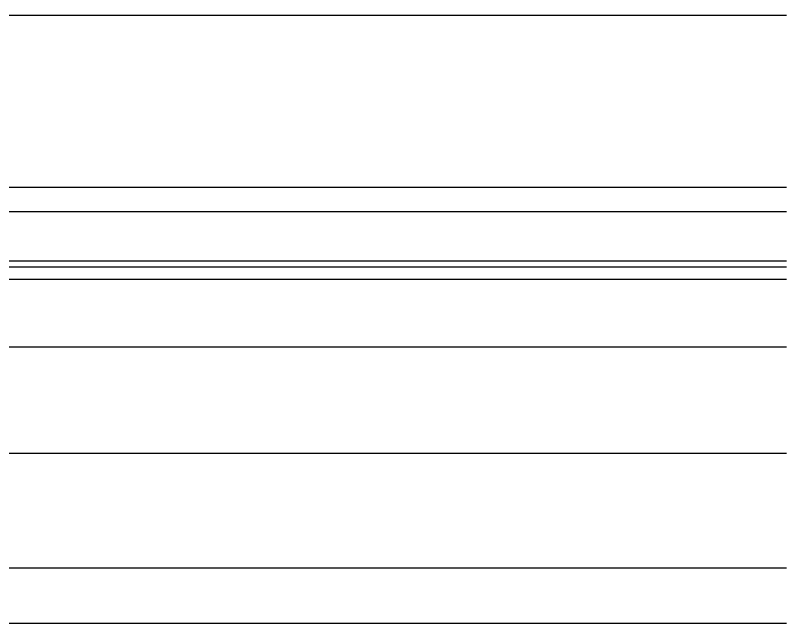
# Model space of a CAD drawing. Extents: x -289 to 2723, y -1587 to 303.
# Drawn here: x 1217 to 2723, y -1176 to 12 of the extents above; entities that cross this region are included whole.
import ezdxf

# ---------------------------------------------------------------- set-up
doc = ezdxf.new("R2010")
doc.units = 0
doc.header["$MEASUREMENT"] = 0
doc.layers.add('Wall Base$0$GRID', color=131, linetype='CONTINUOUS')

msp = doc.modelspace()

# ---------------------------------------------------------------- linework, layer by layer
at = {"layer": 'Wall Base$0$GRID'}
for p, q in [((2723.2663, 12.1915), (-270.2703, 12.1915)), ((2723.2663, -323.8085), (-270.2703, -323.8085)), ((2723.2663, -371.8085), (-270.2703, -371.8085)), ((2723.2663, -467.8085), (-270.2703, -467.8085)), ((2723.2663, -479.8085), (-270.2703, -479.8085)), ((2723.2663, -503.8085), (-270.2703, -503.8085)), ((2723.2663, -635.8085), (-270.2703, -635.8085)), ((2723.2663, -843.8085), (-270.2703, -843.8085)), ((2723.2663, -1067.8085), (-270.2703, -1067.8085)), ((2723.2663, -1175.8085), (-270.2703, -1175.8085))]:
    msp.add_line(p, q, dxfattribs=at)

doc.saveas('drawing.dxf')
